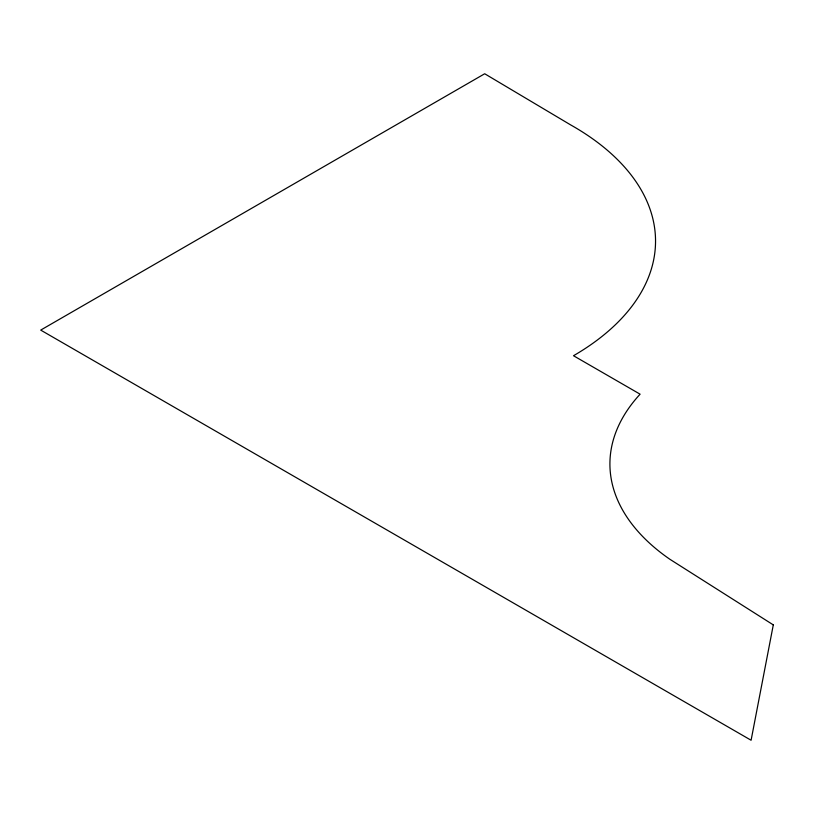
<?xml version="1.0" encoding="UTF-8"?>
<svg xmlns="http://www.w3.org/2000/svg" width="814" height="814" viewBox="0 0 814 814"><rect width="100%" height="100%" fill="white"/><g stroke="black" fill="none" stroke-linecap="round" stroke-linejoin="round"><path stroke-width="1.22" d="M773.3 624.887L751.098 740.241L40.7 330.097L484.696 73.759L570.645 124.908A281.135 162.312 0 0 1 573.504 355.728L640.099 394.18A257.163 148.474 0 0 0 669.932 559.31L773.3 624.887"/></g></svg>
